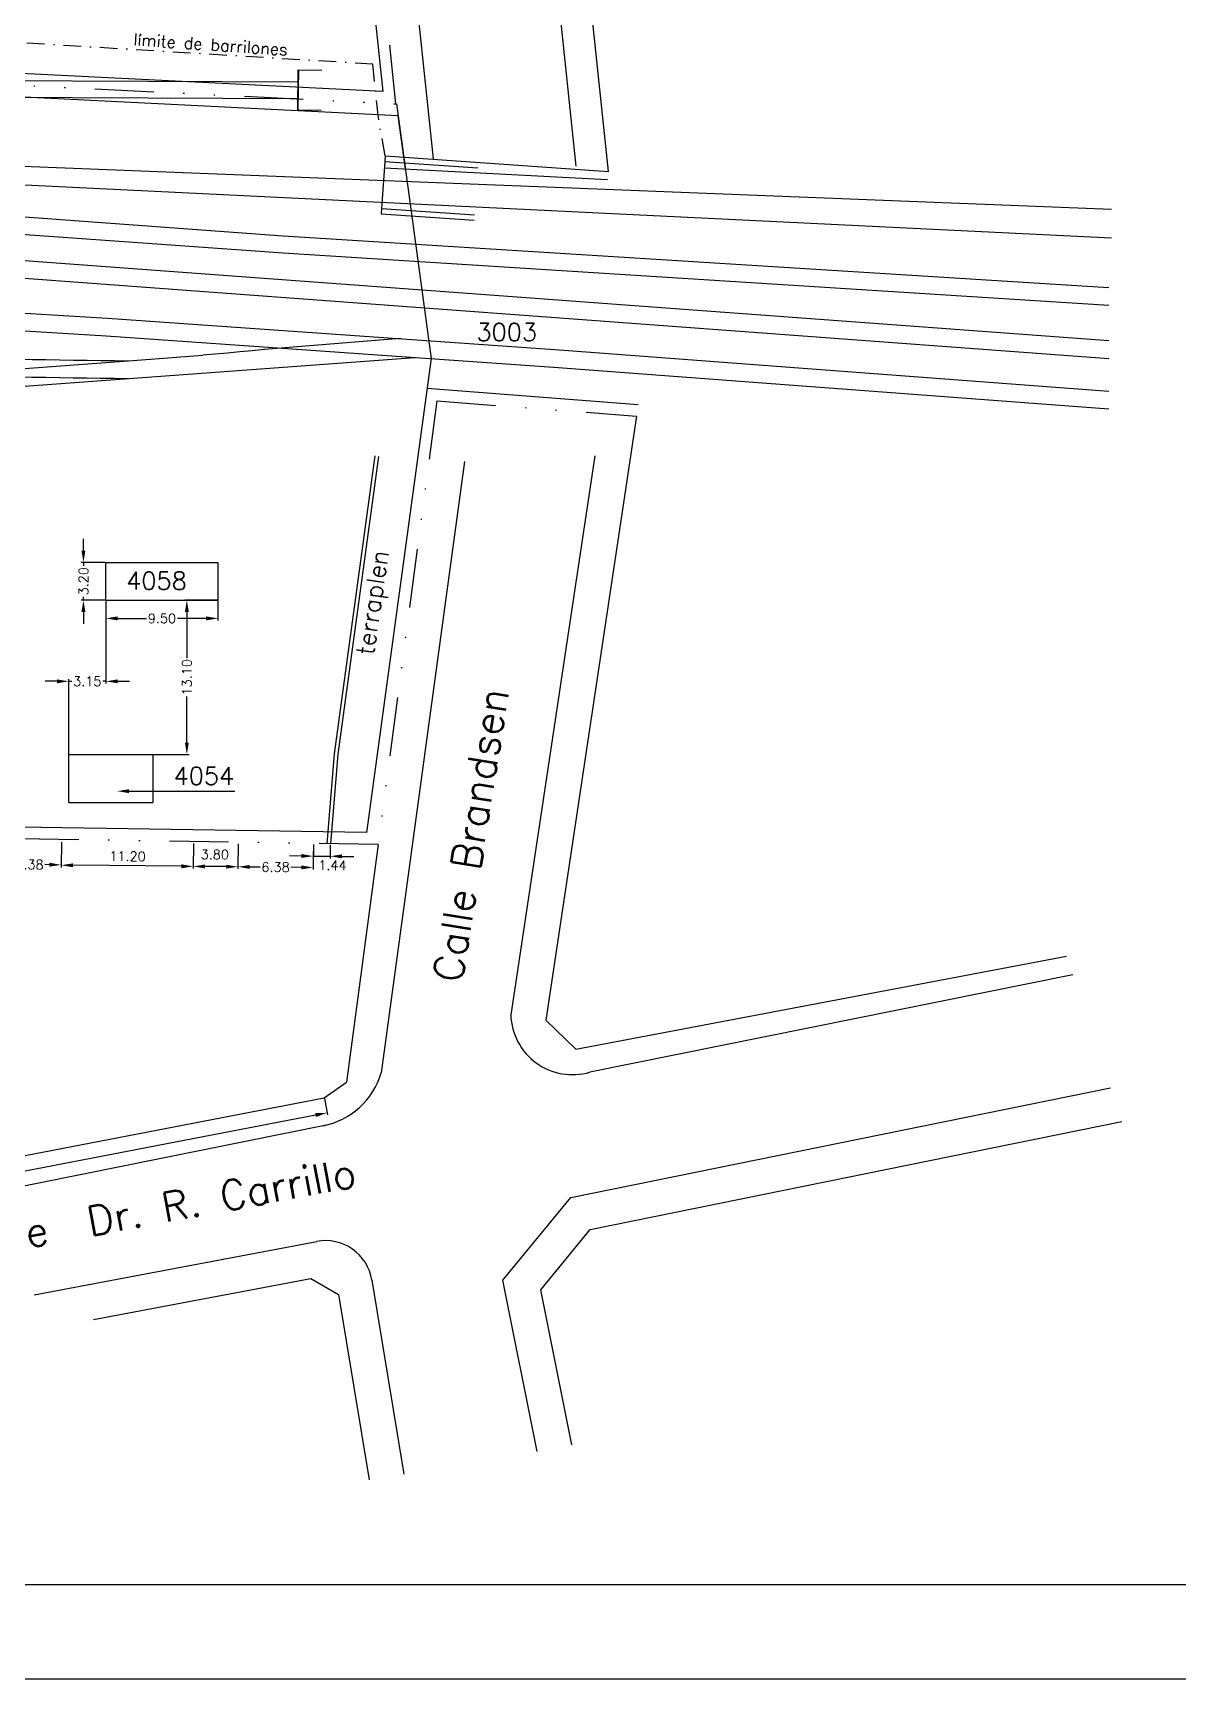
# Model space of a CAD drawing. Header units: metres. Extents: x -2640 to -492, y 2614 to 2999.
# Drawn here: x -1073.2 to -976.1, y 2614.1 to 2753.8 of the extents above; entities that cross this region are included whole.
import ezdxf

# ---------------------------------------------------------------- set-up
doc = ezdxf.new("R2010")
doc.units = ezdxf.units.M
doc.header["$LTSCALE"] = 10
doc.header["$MEASUREMENT"] = 0
doc.linetypes.add('DASHDOT', pattern=[1, 0.5, -0.25, 0, -0.25])
doc.linetypes.add('DIVIDE', pattern=[1.25, 0.5, -0.25, 0, -0.25, 0, -0.25])
doc.layers.get('0').update_dxf_attribs({"linetype": 'CONTINUOUS'})
doc.layers.get('DEFPOINTS').update_dxf_attribs({"linetype": 'CONTINUOUS'})
for name, color, linetype in [('ADIF', 150, 'CONTINUOUS'), ('CALLES', 2, 'CONTINUOUS'), ('COTAS', 2, 'CONTINUOUS'), ('EDIFICIOS', 4, 'CONTINUOUS'), ('LINE_02', 2, 'CONTINUOUS'), ('RECUADRO', 9, 'CONTINUOUS'), ('RECUADRO2', 2, 'CONTINUOUS'), ('TEXT-02', 2, 'CONTINUOUS'), ('TEXT-03', 3, 'CONTINUOUS'), ('Titulo (Solo límites)', 102, 'DIVIDE'), ('TMR', 220, 'CONTINUOUS'), ('VIAS', 1, 'CONTINUOUS')]:
    doc.layers.add(name, color=color, linetype=linetype)
doc.styles.add('ROMANS', font='romans.shx')
doc.dimstyles.new('CHICAS', dxfattribs={"dimtxt": 0.8, "dimasz": 1, "dimexe": 0.18, "dimexo": 0.0625, "dimgap": 0.09, "dimtad": 0, "dimzin": 0, "dimdsep": 46, "dimtxsty": 'ROMANS', "dimcen": 0.09, "dimclrd": 1, "dimclre": 1, "dimclrt": 7, "dimadec": 0, "dimazin": 0, "dimtfac": 1, "dimtmove": 2, "dimatfit": 3, "dimfxl": 0, "dimtolj": 1, "dimtzin": 0, "dimarcsym": 0})

# ---------------------------------------------------------------- blocks, each defined once
blk = doc.blocks.new('*D23')
at = {"layer": 'COTAS', "color": 1, "lineweight": -2}
for p, q in [((-1076.21, 2685.14), (-1076.23, 2683.04)), ((-1070.83, 2685.09), (-1070.85, 2682.99)), ((-1075.23, 2683.21), (-1074.84, 2683.21)), ((-1071.85, 2683.18), (-1072.23, 2683.19))]:
    blk.add_line(p, q, dxfattribs=at)
at = {"layer": 'COTAS', "color": 1}
for points in [[(-1075.22, 2683.38), (-1075.23, 2683.05), (-1076.23, 2683.22)], [(-1071.84, 2683.35), (-1071.85, 2683.02), (-1070.85, 2683.17)]]:
    blk.add_solid(points, dxfattribs=at)
at = {"layer": 'DEFPOINTS', "color": 0}
for p in [(-1076.21, 2685.2), (-1070.83, 2685.15), (-1076.23, 2683.22)]:
    blk.add_point(p, dxfattribs=at)
at = {"layer": 'COTAS', "color": 7, "insert": (-1073.54, 2683.2), "char_height": 0.8, "attachment_point": 5, "rotation": 359.475, "style": 'ROMANS'}
blk.add_mtext('\\A1;5.38', dxfattribs=at)
blk = doc.blocks.new('*D24')
at = {"layer": 'COTAS', "color": 1, "lineweight": -2}
for p, q in [((-1070.83, 2685.09), (-1070.85, 2682.96)), ((-1059.63, 2684.99), (-1059.65, 2682.86)), ((-1060.65, 2683.05), (-1069.85, 2683.14))]:
    blk.add_line(p, q, dxfattribs=at)
at = {"layer": 'COTAS', "color": 1}
for points in [[(-1069.84, 2683.3), (-1069.85, 2682.97), (-1070.85, 2683.14)], [(-1060.64, 2683.22), (-1060.65, 2682.88), (-1059.65, 2683.04)]]:
    blk.add_solid(points, dxfattribs=at)
at = {"layer": 'DEFPOINTS', "color": 0}
for p in [(-1070.83, 2685.15), (-1059.63, 2685.05), (-1070.85, 2683.14)]:
    blk.add_point(p, dxfattribs=at)
at = {"layer": 'COTAS', "color": 7, "insert": (-1065.22, 2683.9), "char_height": 0.8, "attachment_point": 5, "rotation": 359.475, "style": 'ROMANS'}
blk.add_mtext('\\A1;11.20', dxfattribs=at)
blk = doc.blocks.new('*D25')
at = {"layer": 'COTAS', "color": 1, "lineweight": -2}
for p, q in [((-1059.63, 2684.99), (-1059.65, 2682.86)), ((-1055.83, 2684.95), (-1055.85, 2682.83)), ((-1056.85, 2683.02), (-1058.65, 2683.03))]:
    blk.add_line(p, q, dxfattribs=at)
at = {"layer": 'COTAS', "color": 1}
for points in [[(-1058.64, 2683.2), (-1058.65, 2682.87), (-1059.65, 2683.04)], [(-1056.84, 2683.18), (-1056.85, 2682.85), (-1055.85, 2683.01)]]:
    blk.add_solid(points, dxfattribs=at)
at = {"layer": 'DEFPOINTS', "color": 0}
for p in [(-1059.63, 2685.05), (-1055.83, 2685.02), (-1059.65, 2683.04)]:
    blk.add_point(p, dxfattribs=at)
at = {"layer": 'COTAS', "color": 7, "insert": (-1057.81, 2684.05), "char_height": 0.8, "attachment_point": 5, "rotation": 359.475, "style": 'ROMANS'}
blk.add_mtext('\\A1;3.80', dxfattribs=at)
blk = doc.blocks.new('*D26')
at = {"layer": 'COTAS', "color": 1, "lineweight": -2}
for p, q in [((-1055.83, 2684.95), (-1055.85, 2682.83)), ((-1049.45, 2684.9), (-1049.47, 2682.77)), ((-1054.85, 2683), (-1053.95, 2682.99)), ((-1050.47, 2682.96), (-1051.37, 2682.97))]:
    blk.add_line(p, q, dxfattribs=at)
at = {"layer": 'COTAS', "color": 1}
for points in [[(-1054.84, 2683.16), (-1054.85, 2682.83), (-1055.85, 2683.01)], [(-1050.47, 2683.12), (-1050.47, 2682.79), (-1049.47, 2682.95)]]:
    blk.add_solid(points, dxfattribs=at)
at = {"layer": 'DEFPOINTS', "color": 0}
for p in [(-1055.83, 2685.02), (-1049.45, 2684.96), (-1055.85, 2683.01)]:
    blk.add_point(p, dxfattribs=at)
at = {"layer": 'COTAS', "color": 7, "insert": (-1052.66, 2682.98), "char_height": 0.8, "attachment_point": 5, "rotation": 359.475, "style": 'ROMANS'}
blk.add_mtext('\\A1;6.38', dxfattribs=at)
blk = doc.blocks.new('*D27')
at = {"layer": 'COTAS', "color": 1, "lineweight": -2}
for p, q in [((-1050.46, 2683.92), (-1051.46, 2683.93)), ((-1049.45, 2684.9), (-1049.46, 2683.73)), ((-1049.46, 2683.91), (-1048.02, 2683.9)), ((-1048.01, 2684.88), (-1048.02, 2683.72)), ((-1047.02, 2683.89), (-1046.02, 2683.88))]:
    blk.add_line(p, q, dxfattribs=at)
at = {"layer": 'COTAS', "color": 1}
for points in [[(-1050.46, 2684.09), (-1050.46, 2683.76), (-1049.46, 2683.91)], [(-1047.02, 2684.06), (-1047.02, 2683.73), (-1048.02, 2683.9)]]:
    blk.add_solid(points, dxfattribs=at)
at = {"layer": 'DEFPOINTS', "color": 0}
for p in [(-1049.45, 2684.96), (-1048.02, 2683.9), (-1048.01, 2684.94)]:
    blk.add_point(p, dxfattribs=at)
at = {"layer": 'COTAS', "color": 7, "insert": (-1047.83, 2683.13), "char_height": 0.8, "attachment_point": 5, "rotation": 359.475, "style": 'ROMANS'}
blk.add_mtext('\\A1;1.44', dxfattribs=at)
blk = doc.blocks.new('*D28')
at = {"layer": 'COTAS', "color": 1, "lineweight": -2}
for p, q in [((-1068.96, 2709.84), (-1068.96, 2710.84)), ((-1067.11, 2708.84), (-1069.14, 2708.84)), ((-1068.96, 2708.84), (-1068.96, 2708.55)), ((-1067.11, 2705.64), (-1069.14, 2705.64)), ((-1068.96, 2705.64), (-1068.96, 2705.93)), ((-1068.96, 2704.64), (-1068.96, 2703.64))]:
    blk.add_line(p, q, dxfattribs=at)
at = {"layer": 'COTAS', "color": 1}
for points in [[(-1069.13, 2709.84), (-1068.79, 2709.84), (-1068.96, 2708.84)], [(-1069.13, 2704.64), (-1068.79, 2704.64), (-1068.96, 2705.64)]]:
    blk.add_solid(points, dxfattribs=at)
at = {"layer": 'DEFPOINTS', "color": 0}
for p in [(-1068.96, 2708.84), (-1067.05, 2708.84), (-1067.05, 2705.64)]:
    blk.add_point(p, dxfattribs=at)
at = {"layer": 'COTAS', "color": 7, "insert": (-1068.96, 2707.24), "char_height": 0.8, "attachment_point": 5, "rotation": 90, "style": 'ROMANS'}
blk.add_mtext('\\A1;3.20', dxfattribs=at)
blk = doc.blocks.new('*D29')
at = {"layer": 'COTAS', "color": 1, "lineweight": -2}
for p, q in [((-1067.05, 2705.58), (-1067.05, 2703.91)), ((-1057.55, 2705.58), (-1057.55, 2703.91)), ((-1066.05, 2704.09), (-1063.61, 2704.09)), ((-1058.55, 2704.09), (-1060.99, 2704.09))]:
    blk.add_line(p, q, dxfattribs=at)
at = {"layer": 'COTAS', "color": 1}
for points in [[(-1066.05, 2704.26), (-1066.05, 2703.92), (-1067.05, 2704.09)], [(-1058.55, 2704.26), (-1058.55, 2703.92), (-1057.55, 2704.09)]]:
    blk.add_solid(points, dxfattribs=at)
at = {"layer": 'DEFPOINTS', "color": 0}
for p in [(-1067.05, 2705.64), (-1057.55, 2705.64), (-1057.55, 2704.09)]:
    blk.add_point(p, dxfattribs=at)
at = {"layer": 'COTAS', "color": 7, "insert": (-1062.3, 2704.09), "char_height": 0.8, "attachment_point": 5, "style": 'ROMANS'}
blk.add_mtext('\\A1;9.50', dxfattribs=at)
blk = doc.blocks.new('*D30')
at = {"layer": 'COTAS', "color": 1, "lineweight": -2}
for p, q in [((-1057.61, 2705.64), (-1060.36, 2705.64)), ((-1060.18, 2704.64), (-1060.18, 2700.72)), ((-1060.18, 2693.54), (-1060.18, 2697.46)), ((-1063, 2692.54), (-1060, 2692.54))]:
    blk.add_line(p, q, dxfattribs=at)
at = {"layer": 'COTAS', "color": 1}
for points in [[(-1060.35, 2704.64), (-1060.02, 2704.64), (-1060.18, 2705.64)], [(-1060.35, 2693.54), (-1060.02, 2693.54), (-1060.18, 2692.54)]]:
    blk.add_solid(points, dxfattribs=at)
at = {"layer": 'DEFPOINTS', "color": 0}
for p in [(-1057.55, 2705.64), (-1063.06, 2692.54), (-1060.18, 2692.54)]:
    blk.add_point(p, dxfattribs=at)
at = {"layer": 'COTAS', "color": 7, "insert": (-1060.18, 2699.09), "char_height": 0.8, "attachment_point": 5, "rotation": 90, "style": 'ROMANS'}
blk.add_mtext('\\A1;13.10', dxfattribs=at)
blk = doc.blocks.new('*D31')
at = {"layer": 'COTAS', "color": 1, "lineweight": -2}
for p, q in [((-1067.05, 2705.58), (-1067.05, 2698.57)), ((-1071.2, 2698.75), (-1072.2, 2698.75)), ((-1070.2, 2692.6), (-1070.2, 2698.93)), ((-1070.2, 2698.75), (-1069.94, 2698.75)), ((-1067.05, 2698.75), (-1067.32, 2698.75)), ((-1066.05, 2698.75), (-1065.05, 2698.75))]:
    blk.add_line(p, q, dxfattribs=at)
at = {"layer": 'COTAS', "color": 1}
for points in [[(-1071.2, 2698.91), (-1071.2, 2698.58), (-1070.2, 2698.75)], [(-1066.05, 2698.91), (-1066.05, 2698.58), (-1067.05, 2698.75)]]:
    blk.add_solid(points, dxfattribs=at)
at = {"layer": 'DEFPOINTS', "color": 0}
for p in [(-1067.05, 2705.64), (-1070.2, 2698.75), (-1070.2, 2692.54)]:
    blk.add_point(p, dxfattribs=at)
at = {"layer": 'COTAS', "color": 7, "insert": (-1068.63, 2698.75), "char_height": 0.8, "attachment_point": 5, "style": 'ROMANS'}
blk.add_mtext('\\A1;3.15', dxfattribs=at)
blk = doc.blocks.new('*D32')
at = {"color": 1, "lineweight": -2}
for p, q in [((-1048.51, 2663.34), (-1048.25, 2661.95)), ((-1049.26, 2661.94), (-1081.74, 2655.67)), ((-1117.49, 2648.76), (-1085.02, 2655.03)), ((-1118.71, 2649.78), (-1118.44, 2648.4))]:
    blk.add_line(p, q, dxfattribs=at)
at = {"color": 1}
for points in [[(-1049.29, 2662.1), (-1049.23, 2661.77), (-1048.28, 2662.13)], [(-1117.52, 2648.93), (-1117.46, 2648.6), (-1118.47, 2648.57)]]:
    blk.add_solid(points, dxfattribs=at)
at = {"layer": 'DEFPOINTS', "color": 0}
for p in [(-1048.53, 2663.4), (-1118.72, 2649.84), (-1118.47, 2648.57)]:
    blk.add_point(p, dxfattribs=at)
at = {"color": 7, "insert": (-1083.38, 2655.35), "char_height": 0.8, "attachment_point": 5, "rotation": 10.9285, "style": 'ROMANS'}
blk.add_mtext('\\A1;71.49', dxfattribs=at)

msp = doc.modelspace()

# ---------------------------------------------------------------- linework, layer by layer
for p, q in [((-1044.227, 2717.879), (-1047.673, 2692.592)), ((-1043.929, 2717.838), (-1047.374, 2692.559)), ((-1047.673, 2692.592), (-1048.307, 2684.969)), ((-1047.374, 2692.559), (-1048.008, 2684.945))]:
    msp.add_line(p, q)
at = {"layer": 'ADIF'}
msp.add_lwpolyline([(-1043.563, 2748.819), (-1093.026, 2751.272), (-1096.809, 2787.28), (-1090.624, 2787.932), (-1088.288, 2765.781), (-1044.665, 2759.269)], close=True, dxfattribs=at)
at = {"layer": 'CALLES'}
for p, q in [((-1024.394, 2742.014), (-1038.064, 2871.668)), ((-1027.148, 2742.483), (-1040.695, 2870.961)), ((-1039.25, 2743.099), (-1052.535, 2869.102)), ((-1022.037, 2721.251), (-1029.735, 2669.987)), ((-1025.577, 2717.877), (-1032.702, 2670.433)), ((-1036.623, 2717.392), (-1043.693, 2665.512)), ((-1043.957, 2684.907), (-1046.637, 2664.729)), ((-1027.188, 2667.525), (-985.536, 2675.417)), ((-985.005, 2673.825), (-1025.988, 2665.577)), ((-1027.188, 2667.525), (-1029.735, 2669.987)), ((-1048.526, 2663.398), (-1046.637, 2664.729)), ((-1118.72, 2649.845), (-1048.526, 2663.398)), ((-1027.592, 2654.945), (-981.809, 2664.243)), ((-1048.327, 2661.081), (-1187.909, 2632.988)), ((-1025.95, 2652.218), (-980.853, 2661.376)), ((-1033.361, 2647.92), (-1027.592, 2654.945)), ((-1030.142, 2647.113), (-1025.95, 2652.218)), ((-1073.143, 2646.674), (-1049.167, 2651.21)), ((-1068.109, 2644.573), (-1049.66, 2648.064)), ((-1049.66, 2648.064), (-1047.317, 2646.711)), ((-1044.477, 2647.929), (-1041.765, 2631.451)), ((-1030.471, 2633.375), (-1033.361, 2647.92)), ((-1047.317, 2646.711), (-1044.725, 2630.964)), ((-1027.529, 2633.96), (-1030.142, 2647.113))]:
    msp.add_line(p, q, dxfattribs=at)
for centre, radius, start, end in [((-1027.461, 2670.61), 5.244, 181.93267, 286.31116), ((-1049.908, 2667.383), 6.491, 281.37418, 343.239), ((-1048.424, 2647.28), 4, 9.34477, 100.71373)]:
    msp.add_arc(centre, radius, start, end, dxfattribs=at)
at = {"layer": 'COTAS', "color": 1}
msp.add_line((-1065.079, 2689.426), (-1056.099, 2689.426), dxfattribs=at)
msp.add_solid([(-1065.079, 2689.26), (-1065.079, 2689.593), (-1066.079, 2689.426)], dxfattribs=at)
at = {"layer": 'EDIFICIOS', "color": 4}
for p, q in [((-1067.052, 2708.839), (-1057.552, 2708.839)), ((-1067.052, 2705.639), (-1067.052, 2708.839)), ((-1057.552, 2708.839), (-1057.552, 2705.639)), ((-1067.052, 2705.639), (-1057.552, 2705.639)), ((-1070.202, 2688.467), (-1070.202, 2692.539)), ((-1070.202, 2692.539), (-1063.062, 2692.539)), ((-1063.062, 2692.539), (-1063.062, 2688.467)), ((-1070.202, 2688.467), (-1063.062, 2688.467))]:
    msp.add_line(p, q, dxfattribs=at)
at = {"layer": 'LINE_02', "linetype": 'DASHDOT', "ltscale": 0.3}
for p, q in [((-1044.41, 2751.129), (-1074.314, 2752.936)), ((-1043.928, 2746.561), (-1044.41, 2751.129)), ((-1043.928, 2746.561), (-1044.41, 2751.129)), ((-1043.366, 2743.335), (-1043.928, 2746.561)), ((-1043.366, 2743.335), (-1043.928, 2746.561))]:
    msp.add_line(p, q, dxfattribs=at)
at = {"layer": 'LINE_02', "color": 3}
for p, q in [((-1050.775, 2747.241), (-1050.74, 2750.64)), ((-1050.74, 2750.64), (-1048.74, 2750.62)), ((-1050.725, 2747.24), (-1050.69, 2750.64)), ((-1050.775, 2747.241), (-1048.775, 2747.22))]:
    msp.add_line(p, q, dxfattribs=at)
at = {"layer": 'LINE_02', "color": 1}
msp.add_line((-1043.398, 2742.876), (-1043.675, 2738.885), dxfattribs=at)
at = {"layer": 'LINE_02'}
for p, q in [((-1043.366, 2743.335), (-1043.398, 2742.876)), ((-1043.398, 2742.876), (-1035.49, 2742.325)), ((-1043.366, 2743.335), (-1024.394, 2742.014)), ((-1043.675, 2738.885), (-1043.707, 2738.426)), ((-1043.707, 2738.426), (-1035.8, 2737.876)), ((-1043.675, 2738.885), (-1035.768, 2738.335))]:
    msp.add_line(p, q, dxfattribs=at)
at = {"layer": 'RECUADRO'}
msp.add_line((-753.099, 2622.067), (-2615.495, 2622.067), dxfattribs=at)
at = {"layer": 'RECUADRO2'}
for q in [(-2640.495, 2614.067), (-2632.002, 2614.067), (-2632.002, 2614.067)]:
    msp.add_line((-745.099, 2614.067), q, dxfattribs=at)
at = {"layer": 'Titulo (Solo límites)'}
for p, q in [((-1042.446, 2747.762), (-1043.752, 2760.144)), ((-1207.513, 2755.949), (-1042.446, 2747.762)), ((-1038.966, 2722.553), (-1043.957, 2684.907)), ((-1038.966, 2722.553), (-1022.037, 2721.251)), ((-1043.957, 2684.907), (-1106.505, 2685.881))]:
    msp.add_line(p, q, dxfattribs=at)
at = {"layer": 'TMR'}
for p, q in [((-1042.246, 2746.751), (-1094.836, 2749.359)), ((-1042.384, 2747.769), (-1039.453, 2726.143)), ((-1041.635, 2742.243), (-1042.246, 2746.751)), ((-1043.401, 2742.335), (-1024.48, 2741.345)), ((-1039.467, 2726.144), (-1044.948, 2685.922)), ((-1039.811, 2723.621), (-1021.888, 2722.242)), ((-1044.948, 2685.922), (-1105.117, 2686.859))]:
    msp.add_line(p, q, dxfattribs=at)
at = {"layer": 'VIAS'}
for p, q in [((-1106.527, 2749.88), (-1050.751, 2749.621)), ((-1106.754, 2748.461), (-1050.765, 2748.202)), ((-1083.379, 2742.838), (-981.729, 2738.817)), ((-1078.975, 2741.135), (-981.729, 2736.401)), ((-1079.751, 2738.586), (-1052.006, 2736.568)), ((-1079.703, 2737.095), (-1052.006, 2735.119)), ((-1052.006, 2736.568), (-981.954, 2732.178)), ((-1077.905, 2734.754), (-981.954, 2727.661)), ((-1052.006, 2735.119), (-981.954, 2730.684)), ((-1078.016, 2733.258), (-981.954, 2726.157)), ((-1094.644, 2731.249), (-1066.931, 2729.572)), ((-1094.734, 2729.752), (-1067.022, 2728.075)), ((-1066.931, 2729.572), (-1028.556, 2726.884)), ((-1067.036, 2728.075), (-1028.661, 2725.388)), ((-1081.984, 2724.709), (-1065.149, 2725.951)), ((-1077.746, 2723.517), (-1040.846, 2726.241)), ((-1065.149, 2725.951), (-1058.829, 2726.418)), ((-1028.556, 2726.884), (-981.954, 2723.37)), ((-1028.669, 2725.388), (-981.954, 2721.866))]:
    msp.add_line(p, q, dxfattribs=at)
for centre, radius, start, end in [((-982.277, 1918.346), 811.69, 94.224482, 95.411736), ((-1019.306, 6270.906), 3545.251, 268.95776, 269.259102), ((-1019.306, 6270.906), 3546.751, 268.95776, 269.259102)]:
    msp.add_arc(centre, radius, start, end, dxfattribs=at)

# ---------------------------------------------------------------- texts
at = {"layer": 'TEXT-02', "style": 'ROMANS'}
msp.add_text('terraplen', height=1.5, rotation=81.6692, dxfattribs=at).set_placement((-1044.345, 2700.899))
at = {"layer": 'TEXT-03', "color": 2, "style": 'ROMANS'}
msp.add_text('límite de barrilones', height=1, rotation=356.12487, dxfattribs=at).set_placement((-1064.754, 2752.741))
at = {"layer": 'TEXT-03', "color": 4, "style": 'ROMANS'}
for s, p in [('3003', (-1035.609, 2727.643)), ('4058', (-1065.33, 2706.528)), ('4054', (-1061.31, 2689.974))]:
    msp.add_text(s, height=1.5, dxfattribs=at).set_placement(p)
at = {"layer": 'TEXT-03', "style": 'ROMANS'}
for s, rotation, p in [('Calle Brandsen', 80.87066, (-1036.86, 2673.082)), ('Calle  Dr. R. Carrillo', 10.55661, (-1079.564, 2649.563))]:
    msp.add_text(s, height=2.5, rotation=rotation, dxfattribs=at).set_placement(p)

# ---------------------------------------------------------------- dimensions: what is measured, and where the dimension line sits
dim = msp.add_aligned_dim(p1=(-1048.526, 2663.398), p2=(-1118.72, 2649.845), distance=1.293, dimstyle='CHICAS')
dim.commit()
dim.dimension.update_dxf_attribs({"geometry": '*D32', "text_midpoint": (-1083.378, 2655.352)})
at = {"layer": 'COTAS'}
for base, p1, p2, picture, middle in [((-1068.959, 2708.839), (-1067.052, 2705.639), (-1067.052, 2708.839), '*D28', (-1068.959, 2707.239)), ((-1060.183, 2692.539), (-1057.552, 2705.639), (-1063.062, 2692.539), '*D30', (-1060.183, 2699.089))]:
    dim = msp.add_linear_dim(base=base, p1=p1, p2=p2, angle=90, dimstyle='CHICAS', dxfattribs=at)
    dim.commit()
    dim.dimension.update_dxf_attribs({"geometry": picture, "text_midpoint": middle})
for base, p2, picture, middle in [((-1070.202, 2698.745), (-1070.202, 2692.539), '*D31', (-1068.627, 2698.745)), ((-1057.552, 2704.09), (-1057.552, 2705.639), '*D29', (-1062.302, 2704.09))]:
    dim = msp.add_linear_dim(base=base, p1=(-1067.052, 2705.639), p2=p2, dimstyle='CHICAS', dxfattribs=at)
    dim.commit()
    dim.dimension.update_dxf_attribs({"geometry": picture, "text_midpoint": middle})
for p1, p2, distance, picture, middle in [((-1070.827, 2685.154), (-1076.207, 2685.203), 1.98, '*D23', (-1073.535, 2683.198)), ((-1049.448, 2684.958), (-1055.828, 2685.016), 2.009, '*D26', (-1052.657, 2682.978))]:
    dim = msp.add_aligned_dim(p1=p1, p2=p2, distance=distance, dimstyle='CHICAS', dxfattribs=at)
    dim.commit()
    dim.dimension.update_dxf_attribs({"geometry": picture, "text_midpoint": middle})
for base, p1, p2, angle, picture, middle in [((-1070.846, 2683.145), (-1059.628, 2685.051), (-1070.827, 2685.154), 179.47496, '*D24', (-1065.217, 2683.902)), ((-1059.646, 2683.042), (-1055.828, 2685.016), (-1059.628, 2685.051), 179.47496, '*D25', (-1057.812, 2684.053)), ((-1048.018, 2683.901), (-1049.448, 2684.958), (-1048.008, 2684.945), 359.47496, '*D27', (-1047.832, 2683.132))]:
    dim = msp.add_linear_dim(base=base, p1=p1, p2=p2, angle=angle, dimstyle='CHICAS', dxfattribs=at)
    dim.commit()
    dim.dimension.update_dxf_attribs({"geometry": picture, "text_midpoint": middle, "dimtype": 161})

doc.saveas('drawing.dxf')
